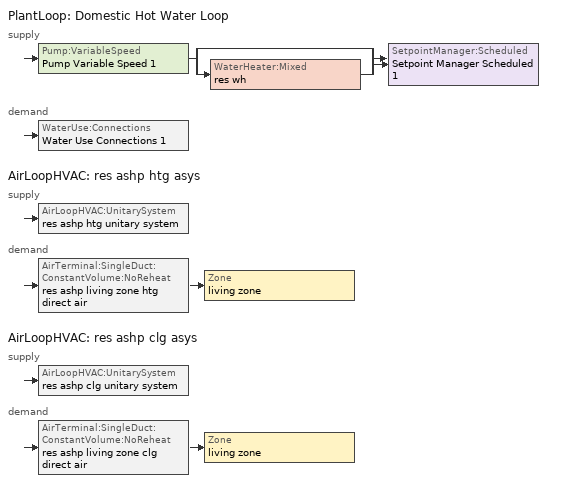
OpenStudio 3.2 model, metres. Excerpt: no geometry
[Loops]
PlantLoop 'Domestic Hot Water Loop'
 supply: Pump:VariableSpeed 'Pump Variable Speed 1' > split
  | bypass
  | WaterHeater:Mixed 'res wh'
  join > SetpointManager:Scheduled 'Setpoint Manager Scheduled 1'
 demand: WaterUse:Connections 'Water Use Connections 1'
AirLoopHVAC 'res ashp htg asys'
 supply: AirLoopHVAC:UnitarySystem 'res ashp htg unitary system'
 demand: AirTerminal:SingleDuct:ConstantVolume:NoReheat 'res ashp living zone htg direct air' > Zone 'living zone'
AirLoopHVAC 'res ashp clg asys'
 supply: AirLoopHVAC:UnitarySystem 'res ashp clg unitary system'
 demand: AirTerminal:SingleDuct:ConstantVolume:NoReheat 'res ashp living zone clg direct air' > Zone 'living zone'
[Sizing:Zone]
living zone: Zone Cooling Design Supply Air Temperature Input Method=SupplyAirTemperature; Zone Cooling Design Supply Air Temperature {C}=14; Zone Cooling Design Supply Air Temperature Difference {deltaC}=11.11; Zone Heating Design Supply Air Temperature Input Method=SupplyAirTemperature; Zone Heating Design Supply Air Temperature {C}=40; Zone Heating Design Supply Air Temperature Difference {deltaC}=11.11; Zone Cooling Design Supply Air Humidity Ratio {kg-H2O/kg-air}=0.0085; Zone Heating Design Supply Air Humidity Ratio {kg-H2O/kg-air}=0.008; Cooling Design Air Flow Method=DesignDay; Heating Design Air Flow Method=DesignDay; Account for Dedicated Outdoor Air System=No; Dedicated Outdoor Air System Control Strategy=NeutralSupplyAir; Dedicated Outdoor Air Low Setpoint Temperature for Design {C}=autosize; Dedicated Outdoor Air High Setpoint Temperature for Design {C}=autosize
[Zone equipment]
living zone: res ashp living zone htg direct air, res ashp living zone clg direct air
[PlantLoop]
Domestic Hot Water Loop: Glycol Concentration=0; Maximum Loop Flow Rate {m3/s}=0.01; Plant Loop Volume {m3}=0.003; Load Distribution Scheme=Optimal
[Sizing:Plant]
Domestic Hot Water Loop: Loop Type=Heating; Design Loop Exit Temperature {C}=52.6667; Loop Design Temperature Difference {deltaC}=5.55556; Sizing Option=NonCoincident; Zone Timesteps in Averaging Window=1; Coincident Sizing Factor Mode=None
[Pump:VariableSpeed]
Pump Variable Speed 1: Rated Flow Rate {m3/s}=0.01; Rated Pump Head {Pa}=1; Rated Power Consumption {W}=0; Motor Efficiency=1; Fraction of Motor Inefficiencies to Fluid Stream=0; Coefficient 1 of the Part Load Performance Curve=0; Coefficient 2 of the Part Load Performance Curve=1; Coefficient 3 of the Part Load Performance Curve=0; Coefficient 4 of the Part Load Performance Curve=0; Pump Control Type=Intermittent; Skin Loss Radiative Fraction=0.5; Design Power Sizing Method=PowerPerFlowPerPressure; Design Electric Power per Unit Flow Rate {W/(m3/s)}=348701.1; Design Shaft Power per Unit Flow Rate per Unit Head {W-s/m3-Pa}=1.28205; Design Minimum Flow Rate Fraction=0
[SetpointManager:Scheduled]
Setpoint Manager Scheduled 1: Control Variable=Temperature; Schedule=dhw temp
[WaterHeater:Mixed]
res wh: Tank Volume {m3}=0.143846; Setpoint Temperature Schedule=WH Setpoint Temp; Deadband Temperature Difference {deltaC}=2; Maximum Temperature Limit {C}=99; Heater Control Type=Cycle; Heater Maximum Capacity {W}=11722.8; Heater Minimum Capacity {W}=0; Heater Fuel Type=NaturalGas; Heater Thermal Efficiency=0.773298; Off Cycle Parasitic Fuel Consumption Rate {W}=0; Off Cycle Parasitic Fuel Type=Electricity; Off Cycle Parasitic Heat Fraction to Tank=0; On Cycle Parasitic Fuel Consumption Rate {W}=0; On Cycle Parasitic Fuel Type=Electricity; On Cycle Parasitic Heat Fraction to Tank=0; Ambient Temperature Indicator=ThermalZone; Ambient Temperature Thermal Zone=living zone; Off Cycle Loss Coefficient to Ambient Temperature {W/K}=4.15693; Off Cycle Loss Fraction to Thermal Zone=0.64; On Cycle Loss Coefficient to Ambient Temperature {W/K}=4.15693; On Cycle Loss Fraction to Thermal Zone=1; Use Side Effectiveness=1; Source Side Effectiveness=1; Use Side Design Flow Rate {m3/s}=autosize; Source Side Design Flow Rate {m3/s}=autosize; Indirect Water Heating Recovery Time {hr}=1.5; Source Side Flow Control Mode=IndirectHeatPrimarySetpoint
[WaterHeater:Sizing]
res wh: Design Mode=PeakDraw; Time Storage Can Meet Peak Draw {hr}=0.538503; Time for Tank Recovery {hr}=0; Nominal Tank Volume for Autosizing Plant Connections {m3}=1
[WaterUse:Connections]
Water Use Connections 1: Drain Water Heat Exchanger Type=None; Drain Water Heat Exchanger Destination=Plant; Water Use Equipment Name 1=res shower; Water Use Equipment Name 2=res sink; Water Use Equipment Name 3=res bath; Water Use Equipment Name 4=res shower dist; Water Use Equipment Name 5=res sink dist; Water Use Equipment Name 6=res bath dist; Water Use Equipment Name 7=res dw; Water Use Equipment Name 8=res cw
[WaterUse:Equipment:Definition]
Name | Peak Flow Rate {m3/s} | Target Temperature Schedule
res shower | 0.0176332 | fixtures temperature schedule
res sink | 0.0157378 | fixtures temperature schedule
res bath | 0.00441644 | fixtures temperature schedule
res shower dist; res sink dist; res bath dist | 0 | fixtures temperature schedule
res dw | 0.00104011 | res dw temperature schedule
res cw | 0.00629939 | res cw temperature schedule
[OtherEquipment:Definition] Design Level Calculation Method=EquipmentLevel; Fraction Radiant=0; Fraction Lost=0
Name | Design Level {W} | Fraction Latent
res shower | 507081 | 0.487197
res sink | 158036 | 0.312221
res bath | 65146.3 | 0
[Coil:Heating:DX:SingleSpeed]
res ashp htg coil: Availability Schedule=Always On Discrete; Rated Total Heating Capacity {W}=Autosize; Rated COP {W/W}=3.33368; Rated Air Flow Rate {m3/s}=Autosize; Rated Supply Fan Power Per Volume Flow Rate {W/(m3/s)}=773.391; Total Heating Capacity Function of Temperature Curve=HP_Heat-Cap-fT1; Total Heating Capacity Function of Flow Fraction Curve=HP_Heat-CAP-fFF1; Energy Input Ratio Function of Temperature Curve=HP_Heat-EIR-fT1; Energy Input Ratio Function of Flow Fraction Curve=HP_Heat-EIR-fFF1; Part Load Fraction Correlation Curve=HP_Heat-PLF-fPLR1; Defrost Energy Input Ratio Function of Temperature Curve=DefrostEIR; Minimum Outdoor Dry-Bulb Temperature for Compressor Operation {C}=-17.7778; Maximum Outdoor Dry-Bulb Temperature for Defrost Operation {C}=4.44444; Crankcase Heater Capacity {W}=20; Maximum Outdoor Dry-Bulb Temperature for Crankcase Heater Operation {C}=12.7778; Defrost Strategy=ReverseCycle; Defrost Control=Timed; Defrost Time Period Fraction=0.166667; Resistive Defrost Heater Capacity {W}=2000
[Coil:Heating:Electric]
res ashp supp heater: Availability Schedule=Always On Discrete; Efficiency=1
[Fan:OnOff] Availability Schedule=Always On Discrete; Fan Total Efficiency=0.75; Pressure Rise {Pa}=794.58; Maximum Flow Rate {m3/s}=autosize; Motor Efficiency=1; Motor In Airstream Fraction=1
Name | Fan Power Ratio Function of Speed Ratio Curve | Fan Efficiency Ratio Function of Speed Ratio Curve
res ashp htg supply fan | Fan On Off Power Curve | Fan On Off Efficiency Curve
res ashp clg supply fan | Fan On Off Power Curve 1 | Fan On Off Efficiency Curve 1
[AirLoopHVAC:UnitarySystem] Control Type=Load; Controlling Zone or Thermostat Location=living zone; Dehumidification Control Type=None; Availability Schedule=Always On Discrete; Fan Placement=BlowThrough; Supply Air Fan Operating Mode Schedule=Always Off Discrete; DX Heating Coil Sizing Ratio=1; Use DOAS DX Cooling Coil=No; DOAS DX Cooling Coil Leaving Minimum Air Temperature {C}=2; Latent Load Control=SensibleOnlyLoadControl; Supply Air Flow Rate During Cooling Operation {m3/s}=Autosize; Supply Air Flow Rate During Heating Operation {m3/s}=Autosize; Supply Air Flow Rate When No Cooling or Heating is Required {m3/s}=0; Maximum Supply Air Temperature {C}=76.6667; Maximum Outdoor Dry-Bulb Temperature for Supplemental Heater Operation {C}=4.44444; Maximum Cycling Rate {cycles/hr}=2.5; Heat Pump Time Constant {s}=60; Fraction of On-Cycle Power Use=0.01; Heat Pump Fan Delay Time {s}=60; Ancilliary On-Cycle Electric Power {W}=0; Ancilliary Off-Cycle Electric Power {W}=0
Name | Supply Fan | Heating Coil | Supplemental Heating Coil | Cooling Coil
res ashp htg unitary system | res ashp htg supply fan | res ashp htg coil | res ashp supp heater
res ashp clg unitary system | res ashp clg supply fan |  |  | res ashp clg coil
[AirLoopHVAC] Availability Schedule=Always On Discrete; Design Supply Air Flow Rate {m3/s}=autosize; Design Return Air Flow Fraction of Supply Air Flow=1
res ashp htg asys; res ashp clg asys
[Sizing:System] Type of Load to Size On=Sensible; Design Outdoor Air Flow Rate {m3/s}=Autosize; Central Heating Maximum System Air Flow Ratio=0.3; Preheat Design Temperature {C}=7; Preheat Design Humidity Ratio {kg-H2O/kg-Air}=0.008; Precool Design Temperature {C}=12.8; Precool Design Humidity Ratio {kg-H2O/kg-Air}=0.008; Central Cooling Design Supply Air Temperature {C}=12.8; Central Heating Design Supply Air Temperature {C}=16.7; Sizing Option=NonCoincident; 100% Outdoor Air in Cooling=Yes; 100% Outdoor Air in Heating=Yes; Central Cooling Design Supply Air Humidity Ratio {kg-H2O/kg-Air}=0.0085; Central Heating Design Supply Air Humidity Ratio {kg-H2O/kg-Air}=0.008; Cooling Design Air Flow Method=DesignDay; Cooling Design Air Flow Rate {m3/s}=0; Heating Design Air Flow Method=DesignDay; Heating Design Air Flow Rate {m3/s}=0; System Outdoor Air Method=ZoneSum; Zone Maximum Outdoor Air Fraction=1; Cooling Supply Air Flow Rate Per Floor Area {m3/s-m2}=0.00996765; Cooling Fraction of Autosized Cooling Supply Air Flow Rate=1; Cooling Supply Air Flow Rate Per Unit Cooling Capacity {m3/s-W}=3.94755e-05; Heating Supply Air Flow Rate Per Floor Area {m3/s-m2}=0.00996765; Heating Fraction of Autosized Heating Supply Air Flow Rate=1; Heating Fraction of Autosized Cooling Supply Air Flow Rate=1; Heating Supply Air Flow Rate Per Unit Heating Capacity {m3/s-W}=3.15882e-05; Cooling Design Capacity Method=CoolingDesignCapacity; Cooling Design Capacity {W}=autosize; Cooling Design Capacity Per Floor Area {W/m2}=234.7; Fraction of Autosized Cooling Design Capacity=1; Heating Design Capacity Method=HeatingDesignCapacity; Heating Design Capacity {W}=autosize; Heating Design Capacity Per Floor Area {W/m2}=157; Fraction of Autosized Heating Design Capacity=1; Central Cooling Capacity Control Method=OnOff
res ashp htg asys; res ashp clg asys
[AirTerminal:SingleDuct:ConstantVolume:NoReheat] Availability Schedule=Always On Discrete; Maximum Air Flow Rate {m3/s}=AutoSize
res ashp living zone htg direct air; res ashp living zone clg direct air
[Coil:Cooling:DX:SingleSpeed]
res ashp clg coil: Availability Schedule=Always On Discrete; Rated Total Cooling Capacity {W}=autosize; Rated Sensible Heat Ratio=0.740612; Rated COP {W/W}=4.07538; Rated Air Flow Rate {m3/s}=autosize; Rated Evaporator Fan Power Per Volume Flow Rate {W/(m3/s)}=773.391; Total Cooling Capacity Function of Temperature Curve=Cool-Cap-fT1; Total Cooling Capacity Function of Flow Fraction Curve=Cool-Cap-fFF1; Energy Input Ratio Function of Temperature Curve=Cool-EIR-fT1; Energy Input Ratio Function of Flow Fraction Curve=Cool-EIR-fFF1; Part Load Fraction Correlation Curve=Cool-PLF-fPLR1; Minimum Outdoor Dry-Bulb Temperature for Compressor Operation {C}=-25; Nominal Time for Condensate Removal to Begin {s}=1000; Ratio of Initial Moisture Evaporation Rate and Steady State Latent Capacity=1.5; Maximum Cycling Rate {cycles/hr}=3; Latent Capacity Time Constant {s}=45; Condenser Type=AirCooled; Evaporative Condenser Effectiveness=0; Evaporative Condenser Air Flow Rate {m3/s}=Autosize; Evaporative Condenser Pump Rated Power Consumption {W}=Autosize; Crankcase Heater Capacity {W}=0; Maximum Outdoor Dry-Bulb Temperature for Crankcase Heater Operation {C}=0; Basin Heater Capacity {W/K}=0; Basin Heater Setpoint Temperature {C}=10
[ElectricEquipment:Definition] Design Level Calculation Method=EquipmentLevel
Name | Design Level {W} | Fraction Latent | Fraction Radiant | Fraction Lost
res dw | 136388 | 0.15 | 0.36 | 0.25
res cw | 70491.5 | 0 | 0.48 | 0.2
[EnergyManagementSystem:Sensor]
Name | Output Variable or Output Meter Index Key | Output Variable or Output Meter
res_ceil_fan_tin_sensor; res_af_1_tin_s | living zone | Zone Mean Air Temperature
res_af_1_tt_s | living zone | Zone Outdoor Air Drybulb Temperature
res_ds_res_ashp_clg_asys_fan_rtf_s | res ashp clg supply fan | Fan Runtime Fraction
res_ds_res_ashp_htg_asys_fan_rtf_s | res ashp htg supply fan | Fan Runtime Fraction
res_ds_res_ashp_clg_asys_win_s; res_ds_res_ashp_htg_asys_win_s | living zone | Zone Mean Air Humidity Ratio
[EnergyManagementSystem:Subroutine]
res_ds_res_ashp_htg_asys_lk_subrout: Set f_sup = 0.1499250749250749; Set f_ret = 0.0750749250749251; Set f_OA = 0.0748501498501498; Set oafrate = f_OA * res_ds_res_ashp_htg_asys_AhVfr; Set suplkfrate = f_sup * res_ds_res_ashp_htg_asys_AhVfr; Set retlkfrate = f_ret * res_ds_res_ashp_htg_asys_AhVfr; Set res_ds_res_ashp_htg_asys_AhToLiv = (@Abs (suplkfrate-retlkfrate-oafrate)); Set res_ds_res_ashp_htg_asys_LivToAh = 0; Set res_ds_res_ashp_htg_asys_lk_sup_fan_equiv = 0; Set res_ds_res_ashp_htg_asys_lk_ret_fan_equiv = oafrate; If res_ds_res_ashp_htg_asys_AhMfr>0; Set h_SA=(@HFnTdbW res_ds_res_ashp_htg_asys_AhTt res_ds_res_ashp_htg_asys_AhWt); Set h_AHZ=(@HFnTdbW res_ds_res_ashp_htg_asys_AhT res_ds_res_ashp_htg_asys_AhW); Set h_RA=(@HFnTdbW res_ds_res_ashp_htg_asys_RaT res_ds_res_ashp_htg_asys_RaW); Set h_fg=(@HfgAirFnWTdb res_ds_res_ashp_htg_asys_AhWt res_ds_res_ashp_htg_asys_AhTt); Set SALkQtot=f_sup*res_ds_res_ashp_htg_asys_AhMfr*(h_RA-h_SA); Set temp1=h_fg*(res_ds_res_ashp_htg_asys_RaW-res_ds_res_ashp_htg_asys_AhWt); Set res_ds_res_ashp_htg_asys_SupLatLkToLv = f_sup*res_ds_res_ashp_htg_asys_AhMfr*temp1; Set res_ds_res_ashp_htg_asys_SupSLkToLv = SALkQtot-res_ds_res_ashp_htg_asys_SupLatLkToLv; Set eTm=(res_ds_res_ashp_htg_asys_FanRtf/(res_ds_res_ashp_htg_asys_AhMfr*1006.0))*167.957; Set eTm=0-eTm; Set temp4=res_ds_res_ashp_htg_asys_AhT; Set tsup=temp4+((res_ds_res_ashp_htg_asys_AhTt-res_ds_res_ashp_htg_asys_AhT)*(@Exp eTm)); Set temp5=tsup-res_ds_res_ashp_htg_asys_AhTt; Set res_ds_res_ashp_htg_asys_SupDCnToLv = res_ds_res_ashp_htg_asys_AhMfr*1006.0*temp5; Set res_ds_res_ashp_htg_asys_SupDCnToAh = 0-res_ds_res_ashp_htg_asys_SupDCnToLv; Set eTm=(res_ds_res_ashp_htg_asys_FanRtf/(res_ds_res_ashp_htg_asys_AhMfr*1006.0))*93.309; Set eTm=0-eTm; Set temp6=res_ds_res_ashp_htg_asys_AhT; Set tret=temp6+((res_ds_res_ashp_htg_asys_RaT-res_ds_res_ashp_htg_asys_AhT)*(@Exp eTm)); Set temp7=tret-res_ds_res_ashp_htg_asys_RaT; Set res_ds_res_ashp_htg_asys_RetDCnToPl=res_ds_res_ashp_htg_asys_AhMfr*1006.0*temp7; Set res_ds_res_ashp_htg_asys_RetDCnToAh=0-res_ds_res_ashp_htg_asys_RetDCnToPl; Set res_ds_res_ashp_htg_asys_RetLatLk=0; Set temp2=(res_ds_res_ashp_htg_asys_AhT-res_ds_res_ashp_htg_asys_RaT); Set res_ds_res_ashp_htg_asys_RetSLk=f_ret*res_ds_res_ashp_htg_asys_AhMfr*1006.0*temp2; Set QtLkToAHZn=f_sup*res_ds_res_ashp_htg_asys_AhMfr*(h_SA-h_AHZ); Set temp3=(res_ds_res_ashp_htg_asys_AhWt-res_ds_res_ashp_htg_asys_AhW); Set res_ds_res_ashp_htg_asys_SupLatLkToAh=f_sup*res_ds_res_ashp_htg_asys_AhMfr*h_fg; Set res_ds_res_ashp_htg_asys_SupLatLkToAh=res_ds_res_ashp_htg_asys_SupLatLkToAh*temp3; Set res_ds_res_ashp_htg_asys_SupSLkToAh=QtLkToAHZn-res_ds_res_ashp_htg_asys_SupLatLkToAh; Else; Set res_ds_res_ashp_htg_asys_SupLatLkToLv=0; Set res_ds_res_ashp_htg_asys_SupSLkToLv=0; Set res_ds_res_ashp_htg_asys_SupDCnToLv=0; Set res_ds_res_ashp_htg_asys_SupDCnToAh=0; Set res_ds_res_ashp_htg_asys_RetDCnToPl=0; Set res_ds_res_ashp_htg_asys_RetDCnToAh=0; Set res_ds_res_ashp_htg_asys_RetLatLk=0; Set res_ds_res_ashp_htg_asys_RetSLk=0; Set res_ds_res_ashp_htg_asys_SupLatLkToAh=0; Set res_ds_res_ashp_htg_asys_SupSLkToAh=0; EndIf
[Schedule:Constant]
Name | Value
dhw temp; WH Setpoint Temp | 52.6667
fixtures temperature schedule | 43.3333
Always On Discrete | 1
Always Off Discrete | 0
res dw temperature schedule; res cw temperature schedule | 52.666
[Curve:Biquadratic]
Name | Coefficient1 Constant | Coefficient2 x | Coefficient3 x**2 | Coefficient4 y | Coefficient5 y**2 | Coefficient6 x*y | Minimum Value of x | Maximum Value of x | Minimum Value of y | Maximum Value of y
DefrostEIR | 0.1528 | 0 | 0 | 0 | 0 | 0 | -100 | 100 | -100 | 100
HP_Heat-Cap-fT1 | 0.878144 | -0.00291486 | -3.3372e-05 | 0.0223867 | 0.000163944 | -2.187e-05 | -100 | 100 | -100 | 100
HP_Heat-EIR-fT1 | 0.716518 | 0.0102759 | 0.000460734 | -0.00648037 | 0.000456354 | -0.00069764 | -100 | 100 | -100 | 100
Cool-Cap-fT1 | 1.55736 | -0.0744482 | 0.0030986 | 0.00145958 | -4.1148e-05 | -0.000426714 | 13.88 | 23.88 | 18.33 | 51.66
Cool-EIR-fT1 | -0.350448 | 0.11681 | -0.00339951 | -0.00122609 | 0.000600809 | -0.000466884 | 13.88 | 23.88 | 18.33 | 51.66
[Curve:Quadratic] Minimum Value of x=0
Name | Coefficient1 Constant | Coefficient2 x | Coefficient3 x**2 | Maximum Value of x | Minimum Curve Output | Maximum Curve Output
HP_Heat-PLF-fPLR1 | 0.89 | 0.11 | 0 | 1 | 0.7 | 1
HP_Heat-CAP-fFF1 | 0.694045 | 0.474208 | -0.168253 | 2 | 0 | 2
HP_Heat-EIR-fFF1 | 2.18542 | -1.94283 | 0.757409 | 2 | 0 | 2
Cool-PLF-fPLR1 | 0.93 | 0.07 | 0 | 1 | 0.7 | 1
Cool-Cap-fFF1 | 0.718664 | 0.417974 | -0.136638 | 2 | 0 | 2
Cool-EIR-fFF1 | 1.14349 | -0.13944 | -0.00404779 | 2 | 0 | 2
[Curve:Exponent] Coefficient1 Constant=1; Coefficient2 Constant=0; Coefficient3 Constant=0; Minimum Value of x=0; Maximum Value of x=1
Fan On Off Power Curve; Fan On Off Power Curve 1
[Curve:Cubic] Coefficient1 Constant=1; Coefficient2 x=0; Coefficient3 x**2=0; Coefficient4 x**3=0; Minimum Value of x=0; Maximum Value of x=1
Fan On Off Efficiency Curve; Fan On Off Efficiency Curve 1
